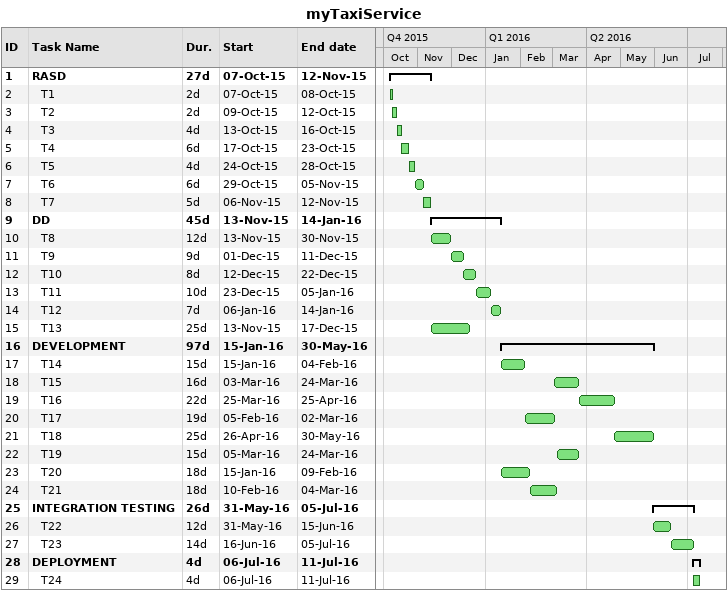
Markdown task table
myTaxiService

| ID | Level | Task | Duration | Start | Finish |
|---|---|---|---|---|---|
| 1 | 1 | **RASD** | 27d | 2015-10-07 | 2015-11-12 |
| 2 | 2 | T1 | 2d | 2015-10-07 | 2015-10-08 |
| 3 | 2 | T2 | 2d | 2015-10-09 | 2015-10-12 |
| 4 | 2 | T3 | 4d | 2015-10-13 | 2015-10-16 |
| 5 | 2 | T4 | 6d | 2015-10-17 | 2015-10-23 |
| 6 | 2 | T5 | 4d | 2015-10-24 | 2015-10-28 |
| 7 | 2 | T6 | 6d | 2015-10-29 | 2015-11-05 |
| 8 | 2 | T7 | 5d | 2015-11-06 | 2015-11-12 |
| 9 | 1 | **DD** | 45d | 2015-11-13 | 2016-01-14 |
| 10 | 2 | T8 | 12d | 2015-11-13 | 2015-11-30 |
| 11 | 2 | T9 | 9d | 2015-12-01 | 2015-12-11 |
| 12 | 2 | T10 | 8d | 2015-12-12 | 2015-12-22 |
| 13 | 2 | T11 | 10d | 2015-12-23 | 2016-01-05 |
| 14 | 2 | T12 | 7d | 2016-01-06 | 2016-01-14 |
| 15 | 2 | T13 | 25d | 2015-11-13 | 2015-12-17 |
| 16 | 1 | **DEVELOPMENT** | 97d | 2016-01-15 | 2016-05-30 |
| 17 | 2 | T14 | 15d | 2016-01-15 | 2016-02-04 |
| 18 | 2 | T15 | 16d | 2016-03-03 | 2016-03-24 |
| 19 | 2 | T16 | 22d | 2016-03-25 | 2016-04-25 |
| 20 | 2 | T17 | 19d | 2016-02-05 | 2016-03-02 |
| 21 | 2 | T18 | 25d | 2016-04-26 | 2016-05-30 |
| 22 | 2 | T19 | 15d | 2016-03-05 | 2016-03-24 |
| 23 | 2 | T20 | 18d | 2016-01-15 | 2016-02-09 |
| 24 | 2 | T21 | 18d | 2016-02-10 | 2016-03-04 |
| 25 | 1 | **INTEGRATION TESTING** | 26d | 2016-05-31 | 2016-07-05 |
| 26 | 2 | T22 | 12d | 2016-05-31 | 2016-06-15 |
| 27 | 2 | T23 | 14d | 2016-06-16 | 2016-07-05 |
| 28 | 1 | **DEPLOYMENT** | 4d | 2016-07-06 | 2016-07-11 |
| 29 | 2 | T24 | 4d | 2016-07-06 | 2016-07-11 |
